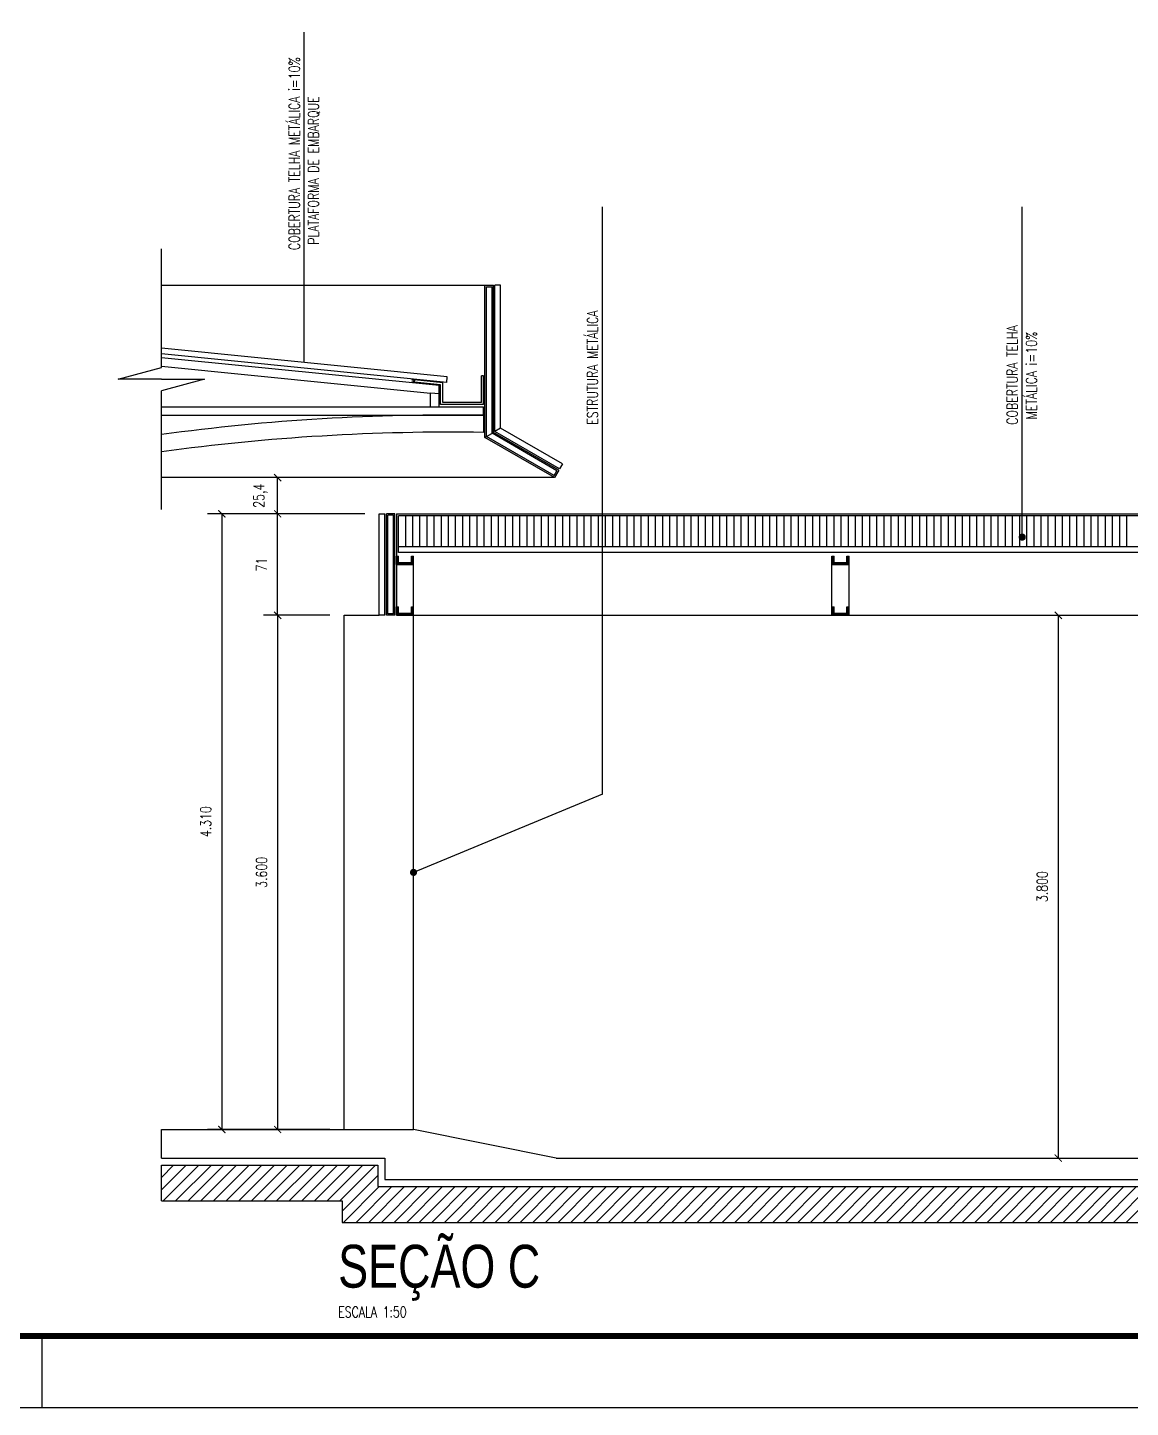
# Model space of a CAD drawing. Extents: x 231.8 to 328.5, y 64.7 to 125.7.
# Drawn here: x 244.97 to 252.69, y 64.69 to 74.35 of the extents above; entities that cross this region are included whole.
import ezdxf

# ---------------------------------------------------------------- set-up
doc = ezdxf.new("R2010")
doc.units = 0
doc.header["$LTSCALE"] = 0.1
doc.header["$MEASUREMENT"] = 0
doc.header["$PDMODE"] = 3
doc.layers.get('0').update_dxf_attribs({"linetype": 'CONTINUOUS'})
doc.layers.get('DEFPOINTS').update_dxf_attribs({"linetype": 'CONTINUOUS'})
for name, color, linetype in [('ATERRO', 250, 'CONTINUOUS'), ('CALHA', 1, 'CONTINUOUS'), ('COBERTURA', 1, 'CONTINUOUS'), ('COTAS', 1, 'CONTINUOUS'), ('ESTRUTURA_METÁLICA', 250, 'CONTINUOUS'), ('INDIC', 1, 'CONTINUOUS'), ('PISO', 250, 'CONTINUOUS'), ('PRANCHA', 15, 'CONTINUOUS'), ('TEXTO_AMBIENTE', 250, 'CONTINUOUS'), ('TEXTO_PISO_ÁREA', 1, 'CONTINUOUS')]:
    doc.layers.add(name, color=color, linetype=linetype)
doc.styles.add('STYLE1', font='romans.shx', dxfattribs={"width": 0.75, "height": 0.075})
doc.styles.add('STYLE3', font='arial.ttf', dxfattribs={"width": 0.75, "height": 0.2})
doc.dimstyles.get("Standard").update_dxf_attribs({"dimtxt": 0.18, "dimasz": 0.18, "dimexe": 0.18, "dimexo": 0.0625, "dimgap": 0.09, "dimtad": 0, "dimtih": 1, "dimtoh": 1, "dimdec": 4, "dimzin": 0, "dimdsep": 46, "dimtxsty": 'Standard', "dimcen": 0.09, "dimadec": 0, "dimazin": 0, "dimtfac": 1, "dimtdec": 4, "dimtofl": 0, "dimtmove": 0, "dimatfit": 3, "dimfxl": 1, "dimtolj": 1, "dimtzin": 0, "dimarcsym": 0})

# ---------------------------------------------------------------- blocks, each defined once
blk = doc.blocks.new('_ARCHTICK')
at = {"color": 0, "linetype": 'ByBlock', "const_width": 0.15}
blk.add_lwpolyline([(-0.5, -0.5), (0.5, 0.5)], dxfattribs=at)
blk = doc.blocks.new('*D337')
at = {"color": 1, "linetype": 'ByBlock'}
for p, q in [((241.8057, 58.5909), (241.3394, 58.5909)), ((241.4394, 58.5909), (241.4394, 54.9909)), ((241.8057, 54.9909), (241.3394, 54.9909))]:
    blk.add_line(p, q, dxfattribs=at)
at = {"layer": 'DEFPOINTS', "color": 0, "linetype": 'ByBlock'}
for p in [(241.9057, 58.5909), (241.4394, 54.9909), (241.9057, 54.9909)]:
    blk.add_point(p, dxfattribs=at)
at = {"color": 1, "linetype": 'ByBlock', "xscale": 0.05, "yscale": 0.05, "zscale": 0.05}
for p, rotation in [((241.4394, 58.5909), 90), ((241.4394, 54.9909), 270)]:
    blk.add_blockref('_ARCHTICK', p, dxfattribs=dict(at, rotation=rotation))
at = {"color": 60, "linetype": 'ByBlock', "insert": (241.3269, 56.7909), "char_height": 0.075, "attachment_point": 5, "rotation": 90, "style": 'STYLE1'}
blk.add_mtext('\\A1;3.600', dxfattribs=at)
blk = doc.blocks.new('*D338')
at = {"color": 1, "linetype": 'ByBlock'}
for p, q in [((242.0507, 59.3009), (241.3394, 59.3009)), ((241.4394, 58.5909), (241.4394, 59.3009)), ((241.8057, 58.5909), (241.3394, 58.5909))]:
    blk.add_line(p, q, dxfattribs=at)
at = {"layer": 'DEFPOINTS', "color": 0, "linetype": 'ByBlock'}
for p in [(241.4394, 59.3009), (242.1507, 59.3009), (241.9057, 58.5909)]:
    blk.add_point(p, dxfattribs=at)
at = {"color": 1, "linetype": 'ByBlock', "xscale": 0.05, "yscale": 0.05, "zscale": 0.05}
for p, rotation in [((241.4394, 59.3009), 90), ((241.4394, 58.5909), 270)]:
    blk.add_blockref('_ARCHTICK', p, dxfattribs=dict(at, rotation=rotation))
at = {"color": 60, "linetype": 'ByBlock', "insert": (241.3269, 58.9459), "char_height": 0.075, "attachment_point": 5, "rotation": 90, "style": 'STYLE1'}
blk.add_mtext('\\A1;71', dxfattribs=at)
blk = doc.blocks.new('*D339')
at = {"color": 1, "linetype": 'ByBlock'}
for p, q in [((241.9507, 59.3009), (240.9487, 59.3009)), ((241.0487, 59.3009), (241.0487, 54.9909)), ((241.7057, 54.9909), (240.9487, 54.9909))]:
    blk.add_line(p, q, dxfattribs=at)
at = {"layer": 'DEFPOINTS', "color": 0, "linetype": 'ByBlock'}
for p in [(242.0507, 59.3009), (241.0487, 54.9909), (241.8057, 54.9909)]:
    blk.add_point(p, dxfattribs=at)
at = {"color": 1, "linetype": 'ByBlock', "xscale": 0.05, "yscale": 0.05, "zscale": 0.05}
for p, rotation in [((241.0487, 59.3009), 90), ((241.0487, 54.9909), 270)]:
    blk.add_blockref('_ARCHTICK', p, dxfattribs=dict(at, rotation=rotation))
at = {"color": 60, "linetype": 'ByBlock', "insert": (240.9362, 57.1459), "char_height": 0.075, "attachment_point": 5, "rotation": 90, "style": 'STYLE1'}
blk.add_mtext('\\A1;4.310', dxfattribs=at)
blk = doc.blocks.new('*D340')
at = {"color": 1, "linetype": 'ByBlock'}
blk.add_line((246.9057, 58.5909), (246.9057, 54.7909), dxfattribs=at)
at = {"layer": 'DEFPOINTS', "color": 0, "linetype": 'ByBlock'}
for p in [(246.9057, 58.5909), (246.9057, 54.7909), (246.9057, 54.7909)]:
    blk.add_point(p, dxfattribs=at)
at = {"color": 1, "linetype": 'ByBlock', "xscale": 0.05, "yscale": 0.05, "zscale": 0.05}
for p, rotation in [((246.9057, 58.5909), 90), ((246.9057, 54.7909), 270)]:
    blk.add_blockref('_ARCHTICK', p, dxfattribs=dict(at, rotation=rotation))
at = {"color": 60, "linetype": 'ByBlock', "insert": (246.7932, 56.6909), "char_height": 0.075, "attachment_point": 5, "rotation": 90, "style": 'STYLE1'}
blk.add_mtext('\\A1;3.800', dxfattribs=at)
blk = doc.blocks.new('*D341')
at = {"color": 1, "linetype": 'ByBlock'}
blk.add_line((241.4394, 59.3009), (241.4394, 59.5549), dxfattribs=at)
at = {"layer": 'DEFPOINTS', "color": 0, "linetype": 'ByBlock'}
for p in [(241.4394, 59.5549), (241.4394, 59.5549), (241.4394, 59.3009)]:
    blk.add_point(p, dxfattribs=at)
at = {"color": 1, "linetype": 'ByBlock', "xscale": 0.05, "yscale": 0.05, "zscale": 0.05}
for p, rotation in [((241.4394, 59.5549), 90), ((241.4394, 59.3009), 270)]:
    blk.add_blockref('_ARCHTICK', p, dxfattribs=dict(at, rotation=rotation))
at = {"color": 60, "linetype": 'ByBlock', "insert": (241.3197, 59.4279), "char_height": 0.075, "attachment_point": 5, "rotation": 90, "style": 'STYLE1'}
blk.add_mtext('\\A1;25,4', dxfattribs=at)

msp = doc.modelspace()

# ---------------------------------------------------------------- hatches: boundary and pattern name
at = {"layer": 'ATERRO'}
h = msp.add_hatch(dxfattribs=at)
h.set_pattern_fill('ANSI31', color=256, scale=0.5, style=0)
h.set_pattern_definition([(45, (5.280333, 11.64846), (-0.044194174, 0.044194174), [])])
h.paths.add_polyline_path([(257.6211, 66.1893), (260.7211, 66.1893), (260.7211, 65.9893), (261.4711, 65.9893), (261.4711, 66.3393), (261.6711, 66.3393), (261.6711, 66.5893), (261.2211, 66.5893), (261.2211, 66.2393), (260.9711, 66.2393), (260.9711, 66.4393), (257.3711, 66.4393), (257.3711, 66.2393), (247.4211, 66.2393), (247.4211, 66.3893), (245.9052, 66.3893), (245.9052, 66.1393), (247.1711, 66.1393), (247.1711, 65.9893), (257.6211, 65.9893)])
at = {"layer": 'ESTRUTURA_METÁLICA'}
h = msp.add_hatch(color=256, dxfattribs=at)
h.paths.add_polyline_path([(248.181, 72.5397), (248.221, 72.5397), (248.221, 71.514), (248.231, 71.5197), (248.231, 72.5497), (248.171, 72.5497), (248.171, 71.4851), (248.181, 71.4909)])
h.paths.add_polyline_path([(248.181, 71.4909), (248.171, 71.4851), (248.6591, 71.2033), (248.6891, 71.2553), (248.231, 71.5197), (248.221, 71.514), (248.6754, 71.2516), (248.6554, 71.217)])
for points in [[(247.6586, 71.874), (247.6711, 71.8728), (247.6726, 71.8877), (247.6601, 71.8889), (247.6606, 71.8939), (247.678, 71.8922), (247.6756, 71.8673), (247.6581, 71.869)], [(247.5511, 70.6542), (247.5661, 70.6542), (247.5661, 70.6089), (247.6561, 70.6089), (247.6561, 70.6542), (247.6711, 70.6542), (247.6711, 70.5939), (247.5511, 70.5939)], [(250.6011, 70.6542), (250.6161, 70.6542), (250.6161, 70.6089), (250.7061, 70.6089), (250.7061, 70.6542), (250.7211, 70.6542), (250.7211, 70.5939), (250.6011, 70.5939)], [(247.5511, 70.2996), (247.5661, 70.2996), (247.5661, 70.2543), (247.6561, 70.2543), (247.6561, 70.2996), (247.6711, 70.2996), (247.6711, 70.2393), (247.5511, 70.2393)], [(250.6011, 70.2996), (250.6161, 70.2996), (250.6161, 70.2543), (250.7061, 70.2543), (250.7061, 70.2996), (250.7211, 70.2996), (250.7211, 70.2393), (250.6011, 70.2393)]]:
    msp.add_hatch(color=256, dxfattribs=at).paths.add_polyline_path(points)
at = {"layer": 'PISO'}
h = msp.add_hatch(color=256, dxfattribs=at)
h.paths.add_polyline_path([(247.5411, 70.9493), (247.4811, 70.9493), (247.4811, 70.2393), (247.5411, 70.2393)])
h.paths.add_polyline_path([(247.5311, 70.2493), (247.4911, 70.2493), (247.4911, 70.9393), (247.5311, 70.9393)], flags=16)

# ---------------------------------------------------------------- linework, layer by layer
at = {"layer": 'ATERRO'}
for p, q in [((245.9052, 66.3893), (247.4211, 66.3893)), ((245.9052, 66.1393), (245.9052, 66.3893)), ((247.4211, 66.3893), (247.4211, 66.2393)), ((247.4211, 66.2393), (257.3711, 66.2393)), ((245.9052, 66.1393), (247.1711, 66.1393)), ((247.1711, 66.1393), (247.1711, 65.9893)), ((247.1711, 65.9893), (257.6211, 65.9893))]:
    msp.add_line(p, q, dxfattribs=at)
at = {"layer": 'CALHA'}
for p, q in [((247.676, 71.8723), (247.6775, 71.8872)), ((247.861, 71.8538), (247.676, 71.8723)), ((247.876, 71.8673), (247.6775, 71.8872)), ((248.161, 71.9147), (248.146, 71.9147)), ((248.146, 71.7297), (248.146, 71.9147)), ((248.161, 71.7147), (248.161, 71.9147)), ((247.861, 71.7147), (247.861, 71.8538)), ((247.876, 71.7297), (247.876, 71.8673)), ((248.161, 71.7147), (247.861, 71.7147)), ((248.146, 71.7297), (247.876, 71.7297))]:
    msp.add_line(p, q, dxfattribs=at)
at = {"layer": 'COBERTURA'}
for p, q in [((248.281, 72.5497), (248.241, 72.5497)), ((248.241, 71.5255), (248.241, 72.5497)), ((248.281, 71.5486), (248.281, 72.5497)), ((247.9073, 71.9095), (245.9052, 72.1097)), ((247.9033, 71.8696), (245.9052, 72.0695)), ((247.9033, 71.8696), (247.9073, 71.9095)), ((248.281, 71.5486), (248.241, 71.5255)), ((248.6941, 71.264), (248.241, 71.5255)), ((248.7141, 71.2986), (248.281, 71.5486)), ((248.7141, 71.2986), (248.6941, 71.264)), ((247.4311, 70.9493), (247.4711, 70.9493)), ((247.4311, 70.2393), (247.4311, 70.9493)), ((247.4711, 70.2393), (247.4711, 70.9493)), ((247.5661, 70.6793), (247.5661, 70.9358)), ((256.8211, 70.9358), (247.5661, 70.9358)), ((247.6161, 70.7195), (247.6161, 70.9358)), ((247.6661, 70.7195), (247.6661, 70.9358)), ((247.7161, 70.7195), (247.7161, 70.9358)), ((247.7661, 70.7195), (247.7661, 70.9358)), ((247.8161, 70.7195), (247.8161, 70.9358)), ((247.8661, 70.7195), (247.8661, 70.9358)), ((247.9161, 70.7195), (247.9161, 70.9358)), ((247.9661, 70.7195), (247.9661, 70.9358)), ((248.0161, 70.7195), (248.0161, 70.9358)), ((248.0661, 70.7195), (248.0661, 70.9358)), ((248.1161, 70.7195), (248.1161, 70.9358)), ((248.1661, 70.7195), (248.1661, 70.9358)), ((248.2161, 70.7195), (248.2161, 70.9358)), ((248.2661, 70.7195), (248.2661, 70.9358)), ((248.3161, 70.7195), (248.3161, 70.9358)), ((248.3661, 70.7195), (248.3661, 70.9358)), ((248.4161, 70.7195), (248.4161, 70.9358)), ((248.4661, 70.7195), (248.4661, 70.9358)), ((248.5161, 70.7195), (248.5161, 70.9358)), ((248.5661, 70.7195), (248.5661, 70.9358)), ((248.6161, 70.7195), (248.6161, 70.9358)), ((248.6661, 70.7195), (248.6661, 70.9358)), ((248.7161, 70.7195), (248.7161, 70.9358)), ((248.7661, 70.7195), (248.7661, 70.9358)), ((248.8161, 70.7195), (248.8161, 70.9358)), ((248.8661, 70.7195), (248.8661, 70.9358)), ((248.9161, 70.7195), (248.9161, 70.9358)), ((248.9661, 70.7195), (248.9661, 70.9358)), ((249.0161, 70.7195), (249.0161, 70.9358)), ((249.0661, 70.7195), (249.0661, 70.9358)), ((249.1161, 70.7195), (249.1161, 70.9358)), ((249.1661, 70.7195), (249.1661, 70.9358)), ((249.2161, 70.7195), (249.2161, 70.9358)), ((249.2661, 70.7195), (249.2661, 70.9358)), ((249.3161, 70.7195), (249.3161, 70.9358)), ((249.3661, 70.7195), (249.3661, 70.9358)), ((249.4161, 70.7195), (249.4161, 70.9358)), ((249.4661, 70.7195), (249.4661, 70.9358)), ((249.5161, 70.7195), (249.5161, 70.9358)), ((249.5661, 70.7195), (249.5661, 70.9358)), ((249.6161, 70.7195), (249.6161, 70.9358)), ((249.6661, 70.7195), (249.6661, 70.9358)), ((249.7161, 70.7195), (249.7161, 70.9358)), ((249.7661, 70.7195), (249.7661, 70.9358)), ((249.8161, 70.7195), (249.8161, 70.9358)), ((249.8661, 70.7195), (249.8661, 70.9358)), ((249.9161, 70.7195), (249.9161, 70.9358)), ((249.9661, 70.7195), (249.9661, 70.9358)), ((250.0161, 70.7195), (250.0161, 70.9358)), ((250.0661, 70.7195), (250.0661, 70.9358)), ((250.1161, 70.7195), (250.1161, 70.9358)), ((250.1661, 70.7195), (250.1661, 70.9358)), ((250.2161, 70.7195), (250.2161, 70.9358)), ((250.2661, 70.7195), (250.2661, 70.9358)), ((250.3161, 70.7195), (250.3161, 70.9358)), ((250.3661, 70.7195), (250.3661, 70.9358)), ((250.4161, 70.7195), (250.4161, 70.9358)), ((250.4661, 70.7195), (250.4661, 70.9358)), ((250.5161, 70.7195), (250.5161, 70.9358)), ((250.5661, 70.7195), (250.5661, 70.9358)), ((250.6161, 70.7195), (250.6161, 70.9358)), ((250.6661, 70.7195), (250.6661, 70.9358)), ((250.7161, 70.7195), (250.7161, 70.9358)), ((250.7661, 70.7195), (250.7661, 70.9358)), ((250.8161, 70.7195), (250.8161, 70.9358)), ((250.8661, 70.7195), (250.8661, 70.9358)), ((250.9161, 70.7195), (250.9161, 70.9358)), ((250.9661, 70.7195), (250.9661, 70.9358)), ((251.0161, 70.7195), (251.0161, 70.9358)), ((251.0661, 70.7195), (251.0661, 70.9358)), ((251.1161, 70.7195), (251.1161, 70.9358)), ((251.1661, 70.7195), (251.1661, 70.9358)), ((251.2161, 70.7195), (251.2161, 70.9358)), ((251.2661, 70.7195), (251.2661, 70.9358)), ((251.3161, 70.7195), (251.3161, 70.9358)), ((251.3661, 70.7195), (251.3661, 70.9358)), ((251.4161, 70.7195), (251.4161, 70.9358)), ((251.4661, 70.7195), (251.4661, 70.9358)), ((251.5161, 70.7195), (251.5161, 70.9358)), ((251.5661, 70.7195), (251.5661, 70.9358)), ((251.6161, 70.7195), (251.6161, 70.9358)), ((251.6661, 70.7195), (251.6661, 70.9358)), ((251.7161, 70.7195), (251.7161, 70.9358)), ((251.7661, 70.7195), (251.7661, 70.9358)), ((251.8161, 70.7195), (251.8161, 70.9358)), ((251.8661, 70.7195), (251.8661, 70.9358)), ((251.9161, 70.7195), (251.9161, 70.9358)), ((251.9661, 70.7195), (251.9661, 70.9358)), ((252.0161, 70.7195), (252.0161, 70.9358)), ((252.0661, 70.7195), (252.0661, 70.9358)), ((252.1161, 70.7195), (252.1161, 70.9358)), ((252.1661, 70.7195), (252.1661, 70.9358)), ((252.2161, 70.7195), (252.2161, 70.9358)), ((252.2661, 70.7195), (252.2661, 70.9358)), ((252.3161, 70.7195), (252.3161, 70.9358)), ((252.3661, 70.7195), (252.3661, 70.9358)), ((252.4161, 70.7195), (252.4161, 70.9358)), ((252.4661, 70.7195), (252.4661, 70.9358)), ((252.5161, 70.7195), (252.5161, 70.9358)), ((252.5661, 70.7195), (252.5661, 70.9358)), ((252.6161, 70.7195), (252.6161, 70.9358)), ((252.6661, 70.7195), (252.6661, 70.9358)), ((256.8211, 70.7195), (247.5661, 70.7195)), ((256.8211, 70.6793), (247.5661, 70.6793)), ((247.4711, 70.2393), (247.4311, 70.2393))]:
    msp.add_line(p, q, dxfattribs=at)
at = {"layer": 'ESTRUTURA_METÁLICA'}
for p, q in [((245.9052, 72.5497), (248.171, 72.5497)), ((245.9052, 72.0443), (247.851, 71.8497)), ((245.9052, 71.984), (247.791, 71.7954)), ((247.6586, 71.874), (247.6581, 71.869)), ((247.6586, 71.874), (247.6711, 71.8728)), ((247.6606, 71.8939), (247.6601, 71.8889)), ((247.6601, 71.8889), (247.6726, 71.8877)), ((247.6606, 71.8939), (247.678, 71.8922)), ((247.6726, 71.8877), (247.6711, 71.8728)), ((247.678, 71.8922), (247.6756, 71.8673)), ((247.6756, 71.8673), (247.6581, 71.869)), ((247.851, 71.7894), (247.791, 71.7954)), ((247.791, 71.6997), (247.791, 71.7954)), ((247.851, 71.6997), (247.851, 71.8497)), ((248.6591, 71.2033), (248.171, 71.4851)), ((248.6554, 71.217), (248.181, 71.4909)), ((248.6591, 71.2033), (245.9052, 71.2033)), ((248.6554, 71.217), (248.6754, 71.2516)), ((248.6891, 71.2553), (248.6591, 71.2033)), ((247.5511, 70.9493), (247.5511, 70.2393)), ((247.5511, 70.6542), (247.5661, 70.6542)), ((247.5511, 70.5939), (247.5511, 70.6542)), ((247.5661, 70.6089), (247.5661, 70.6542)), ((247.6561, 70.6089), (247.6561, 70.6542)), ((247.6561, 70.6542), (247.6711, 70.6542)), ((247.6711, 70.5939), (247.6711, 70.6542)), ((250.6011, 70.5939), (250.6011, 70.6542)), ((250.6011, 70.6542), (250.6161, 70.6542)), ((250.6161, 70.6089), (250.6161, 70.6542)), ((250.7061, 70.6542), (250.7211, 70.6542)), ((250.7061, 70.6089), (250.7061, 70.6542)), ((250.7211, 70.5939), (250.7211, 70.6542)), ((247.5511, 70.5939), (247.6711, 70.5939)), ((247.5661, 70.6089), (247.6561, 70.6089)), ((250.6011, 70.5939), (250.7211, 70.5939)), ((250.6161, 70.6089), (250.7061, 70.6089)), ((247.5511, 70.2996), (247.5661, 70.2996)), ((247.5511, 70.2393), (247.5511, 70.2996)), ((247.5511, 70.2393), (247.6711, 70.2393)), ((247.5661, 70.2543), (247.5661, 70.2996)), ((247.5661, 70.2543), (247.6561, 70.2543)), ((247.6561, 70.2543), (247.6561, 70.2996)), ((247.6561, 70.2996), (247.6711, 70.2996)), ((247.6711, 70.2393), (247.6711, 70.2996)), ((250.6011, 70.2996), (250.6161, 70.2996)), ((250.6011, 70.2393), (250.6011, 70.2996)), ((250.6011, 70.2393), (250.7211, 70.2393)), ((250.6161, 70.2543), (250.6161, 70.2996)), ((250.6161, 70.2543), (250.7061, 70.2543)), ((250.7061, 70.2543), (250.7061, 70.2996)), ((250.7061, 70.2996), (250.7211, 70.2996)), ((250.7211, 70.2393), (250.7211, 70.2996))]:
    msp.add_line(p, q, dxfattribs=at)
for radius, start, end in [(15.0463, 89.11801, 97.73158), (14.9263, 89.11092, 97.79412)]:
    msp.add_arc((247.9294, 56.5952), radius, start, end, dxfattribs=at)
at = {"layer": 'INDIC'}
for p, q in [((246.9062, 72.0096), (246.9062, 74.321)), ((248.9946, 68.9863), (248.9946, 73.0979)), ((251.9335, 70.7864), (251.9335, 73.0979)), ((248.9946, 68.9863), (247.6711, 68.4393))]:
    msp.add_line(p, q, dxfattribs=at)
at = {"layer": 'INDIC', "const_width": 0.025}
for points in [[(251.921, 70.7864, 1), (251.946, 70.7864, 1)], [(247.6586, 68.4393, 1), (247.6836, 68.4393, 1)]]:
    msp.add_lwpolyline(points, format="xyb", close=True, dxfattribs=at)
at = {"layer": 'PISO'}
for p, q in [((245.9052, 71.9748), (245.9052, 72.8041)), ((248.171, 72.5497), (248.231, 72.5497)), ((248.171, 71.4851), (248.171, 72.5497)), ((248.231, 71.5197), (248.231, 72.5497)), ((248.181, 71.4909), (248.181, 72.5397)), ((248.181, 72.5397), (248.221, 72.5397)), ((248.221, 71.514), (248.221, 72.5397)), ((245.6029, 71.8923), (245.9052, 71.9748)), ((245.9052, 71.8923), (245.6029, 71.8923)), ((246.2076, 71.8923), (245.9052, 71.8097)), ((245.9052, 71.8923), (246.2076, 71.8923)), ((245.9052, 70.9805), (245.9052, 71.8097)), ((245.9052, 71.6997), (248.161, 71.6997)), ((248.161, 71.6397), (248.161, 71.6997)), ((245.9052, 71.6397), (248.161, 71.6397)), ((248.161, 71.6397), (248.161, 71.5197)), ((248.171, 71.4851), (248.231, 71.5197)), ((248.6754, 71.2516), (248.221, 71.514)), ((248.6891, 71.2553), (248.231, 71.5197)), ((247.5411, 70.9493), (247.4811, 70.9493)), ((247.4811, 70.2393), (247.4811, 70.9493)), ((247.5311, 70.9393), (247.4911, 70.9393)), ((247.4911, 70.2493), (247.4911, 70.9393)), ((247.5311, 70.2493), (247.5311, 70.9393)), ((247.5411, 70.2393), (247.5411, 70.9493)), ((247.5511, 70.9493), (256.8211, 70.9493)), ((247.6711, 70.2393), (247.6711, 70.5939)), ((250.6011, 70.2393), (250.6011, 70.5939)), ((250.7211, 70.2393), (250.7211, 70.5939)), ((247.1861, 66.6393), (247.1861, 70.2393)), ((247.1861, 70.2393), (247.4311, 70.2393)), ((247.5411, 70.2393), (247.4811, 70.2393)), ((247.5311, 70.2493), (247.4911, 70.2493)), ((247.5511, 70.2993), (247.5511, 70.2393)), ((247.6111, 70.2393), (256.7611, 70.2393)), ((247.6711, 66.6393), (247.6711, 70.2393)), ((250.6011, 70.2993), (250.6011, 70.2393)), ((245.9052, 66.6393), (247.6711, 66.6393)), ((245.9052, 66.4393), (245.9052, 66.6393)), ((248.6711, 66.4393), (247.6711, 66.6393)), ((245.9052, 66.4393), (247.4711, 66.4393)), ((247.4711, 66.4393), (247.4711, 66.2893)), ((248.6711, 66.4393), (256.1711, 66.4393)), ((247.4711, 66.2893), (257.1711, 66.2893))]:
    msp.add_line(p, q, dxfattribs=at)
at = {"layer": 'PRANCHA', "color": 250}
for p, q in [((245.0677, 65.1938), (245.0677, 64.6938)), ((231.8177, 64.6938), (273.5677, 64.6938))]:
    msp.add_line(p, q, dxfattribs=at)
at = {"layer": 'PRANCHA', "color": 250, "const_width": 0.04}
msp.add_lwpolyline([(273.0677, 92.6938), (233.0677, 92.6938), (233.0677, 65.1938), (273.0677, 65.1938), (273.0677, 92.6938)], dxfattribs=at)

# ---------------------------------------------------------------- texts
at = {"layer": 'TEXTO_AMBIENTE', "style": 'STYLE3', "width": 0.75}
msp.add_text('SEÇÃO C', height=0.3, dxfattribs=at).set_placement((247.1436, 65.5321))
at = {"layer": 'TEXTO_PISO_ÁREA', "style": 'STYLE1', "width": 0.75}
for s, p in [('COBERTURA TELHA METÁLICA i=10%', (246.8741, 72.796)), ('PLATAFORMA DE EMBARQUE', (247.0079, 72.8335)), ('ESTRUTURA METÁLICA', (248.9624, 71.5729)), ('COBERTURA TELHA', (251.9013, 71.5729)), ('METÁLICA i=10%', (252.0352, 71.6103))]:
    msp.add_text(s, height=0.075, rotation=90, dxfattribs=at).set_placement(p)
msp.add_text('ESCALA 1:50', height=0.075, dxfattribs=at).set_placement((247.1436, 65.3242))

# ---------------------------------------------------------------- dimensions: what is measured, and where the dimension line sits
at = {"layer": 'COTAS'}
dim = msp.add_linear_dim(base=(246.7197, 71.2033), p1=(246.7197, 70.9493), p2=(246.7197, 71.2033), angle=90, text='25,4', dimstyle='Standard', override={"dimtxt": 0.075, "dimasz": 0.05, "dimexe": 0.1, "dimexo": 0.1, "dimgap": 0.075, "dimtad": 1, "dimtih": 0, "dimtoh": 0, "dimdec": 3, "dimtxsty": 'STYLE1', "dimblk1": 'ARCHTICK', "dimblk2": 'ARCHTICK', "dimsah": 1, "dimcen": 0, "dimclrd": 1, "dimclre": 1, "dimclrt": 60, "dimtdec": 3, "dimtofl": 1}, dxfattribs=at)
dim.commit()
dim.dimension.update_dxf_attribs({"geometry": '*D341', "text_midpoint": (246.7197, 71.0763), "dimtype": 160, "insert": (5.2803, 11.6485)})
for base, p1, p2, picture, middle in [((246.3291, 66.6393), (247.3311, 70.9493), (247.0861, 66.6393), '*D339', (246.2166, 68.7943)), ((246.7197, 66.6393), (247.1861, 70.2393), (247.1861, 66.6393), '*D337', (246.6072, 68.4393)), ((252.1861, 66.4393), (252.1861, 70.2393), (252.1861, 66.4393), '*D340', (252.0736, 68.3393))]:
    dim = msp.add_linear_dim(base=base, p1=p1, p2=p2, angle=90, dimstyle='Standard', override={"dimtxt": 0.075, "dimasz": 0.05, "dimexe": 0.1, "dimexo": 0.1, "dimgap": 0.075, "dimtad": 1, "dimtih": 0, "dimtoh": 0, "dimdec": 3, "dimtxsty": 'STYLE1', "dimblk1": 'ARCHTICK', "dimblk2": 'ARCHTICK', "dimsah": 1, "dimcen": 0, "dimclrd": 1, "dimclre": 1, "dimclrt": 60, "dimtdec": 3, "dimtofl": 1}, dxfattribs=at)
    dim.commit()
    dim.dimension.update_dxf_attribs({"geometry": picture, "text_midpoint": middle, "insert": (5.2803, 11.6485)})
dim = msp.add_linear_dim(base=(246.7197, 70.9493), p1=(247.1861, 70.2393), p2=(247.4311, 70.9493), angle=90, text='71', dimstyle='Standard', override={"dimtxt": 0.075, "dimasz": 0.05, "dimexe": 0.1, "dimexo": 0.1, "dimgap": 0.075, "dimtad": 1, "dimtih": 0, "dimtoh": 0, "dimdec": 3, "dimtxsty": 'STYLE1', "dimblk1": 'ARCHTICK', "dimblk2": 'ARCHTICK', "dimsah": 1, "dimcen": 0, "dimclrd": 1, "dimclre": 1, "dimclrt": 60, "dimtdec": 3, "dimtofl": 1}, dxfattribs=at)
dim.commit()
dim.dimension.update_dxf_attribs({"geometry": '*D338', "text_midpoint": (246.6072, 70.5943), "insert": (5.2803, 11.6485)})

doc.saveas('drawing.dxf')
